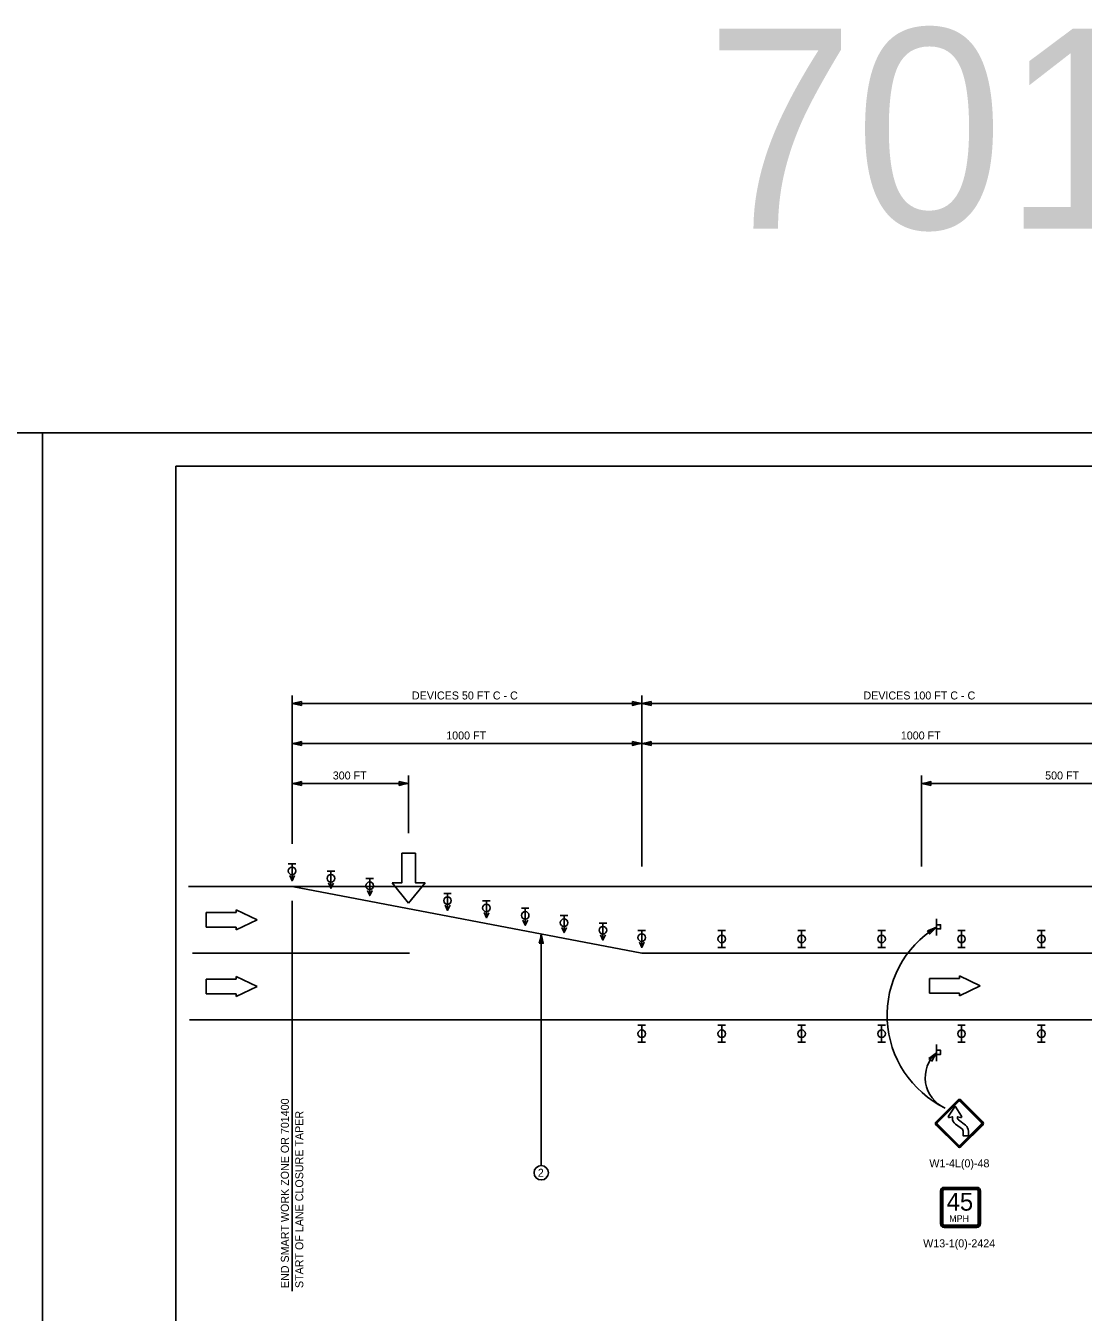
# Model space of a CAD drawing. Extents: x 2264630 to 2268412, y -3124348 to -3122705.
# Drawn here: x 2266699 to 2267492, y -3123678 to -3122713 of the extents above; entities that cross this region are included whole.
import ezdxf

# ---------------------------------------------------------------- set-up
doc = ezdxf.new("R2010")
doc.units = 0
for name, color, linetype in [('Default', 7, 'Continuous'), ('PM_Pr_LaneLine_Marker_80', 7, 'Continuous'), ('RD_Pr_Roadway_Items', 7, 'Continuous'), ('SH_General_Details', 7, 'Continuous'), ('SH_Printer_Plotting_Border', 7, 'Continuous'), ('ST_Pr_Sign', 7, 'Continuous'), ('STG_Edge_Drums', 7, 'Continuous'), ('STG_Notes', 7, 'Continuous'), ('STG_Traffic_Control', 7, 'Continuous')]:
    doc.layers.add(name, color=color, linetype=linetype)

msp = doc.modelspace()

# ---------------------------------------------------------------- linework, layer by layer
at = {"layer": 'Default'}
for p, q in [((2266820.99, -3123358.73), (2268347.41, -3123358.73)), ((2266821.83, -3123458.73), (2268350.56, -3123458.73))]:
    msp.add_line(p, q, dxfattribs=at)
at = {"layer": 'PM_Pr_LaneLine_Marker_80'}
msp.add_line((2266824.15, -3123408.73), (2266986.76, -3123408.73), dxfattribs=at)
at = {"layer": 'RD_Pr_Roadway_Items'}
for p, q in [((2267381.73, -3123395.56), (2267381.73, -3123383.07)), ((2267381.73, -3123489.73), (2267381.73, -3123477.24))]:
    msp.add_line(p, q, dxfattribs=at)
for points in [[(2267381.73, -3123390.66), (2267384.86, -3123390.66), (2267384.86, -3123387.53), (2267381.73, -3123387.53)], [(2267381.73, -3123484.83), (2267384.86, -3123484.83), (2267384.86, -3123481.7), (2267381.73, -3123481.7)]]:
    msp.add_lwpolyline(points, close=True, dxfattribs=at)
at = {"layer": 'SH_General_Details'}
for p, q in [((2266711.62, -3123018.63), (2265011.62, -3123018.63)), ((2266711.62, -3124118.63), (2266711.62, -3123018.63)), ((2266711.62, -3123018.63), (2266711.62, -3124118.63)), ((2268411.62, -3123018.63), (2266711.62, -3123018.63))]:
    msp.add_line(p, q, dxfattribs=at)
msp.add_lwpolyline([(2266811.62, -3123043.63), (2268386.62, -3123043.63), (2268386.62, -3124093.63), (2266811.62, -3124093.63)], close=True, dxfattribs=at)
at = {"layer": 'SH_Printer_Plotting_Border'}
for points in [[(2265011.62, -3124118.63), (2266711.62, -3124118.63), (2266711.62, -3123018.63), (2265011.62, -3123018.63)], [(2266711.62, -3124118.63), (2268411.62, -3124118.63), (2268411.62, -3123018.63), (2266711.62, -3123018.63)]]:
    msp.add_lwpolyline(points, close=True, dxfattribs=at)
at = {"layer": 'ST_Pr_Sign'}
for p, q in [((2267381.4, -3123535.21), (2267397.63, -3123518.98)), ((2267381.4, -3123535.21), (2267397.63, -3123518.98)), ((2267397.96, -3123519.3), (2267381.72, -3123535.53)), ((2267381.72, -3123535.53), (2267397.96, -3123519.3)), ((2267398.46, -3123519.8), (2267382.22, -3123536.03)), ((2267415.54, -3123536.03), (2267399.31, -3123519.8)), ((2267416.04, -3123535.53), (2267399.81, -3123519.3)), ((2267399.81, -3123519.3), (2267416.04, -3123535.53)), ((2267400.13, -3123518.98), (2267416.36, -3123535.21)), ((2267400.13, -3123518.98), (2267416.36, -3123535.21)), ((2267382.22, -3123536.88), (2267398.46, -3123553.12)), ((2267401.12, -3123540.93), (2267395.9, -3123537.01)), ((2267398.22, -3123533.92), (2267403.44, -3123537.84)), ((2267399.31, -3123553.12), (2267415.54, -3123536.88)), ((2267397.63, -3123553.94), (2267381.4, -3123537.71)), ((2267397.63, -3123553.94), (2267381.4, -3123537.71)), ((2267381.72, -3123537.38), (2267397.96, -3123553.62)), ((2267397.96, -3123553.62), (2267381.72, -3123537.38)), ((2267399.81, -3123553.62), (2267416.04, -3123537.38)), ((2267416.04, -3123537.38), (2267399.81, -3123553.62)), ((2267416.36, -3123537.71), (2267400.13, -3123553.94)), ((2267416.36, -3123537.71), (2267400.13, -3123553.94)), ((2267405.64, -3123542.25), (2267405.64, -3123545.84)), ((2267412.06, -3123584.46), (2267387.4, -3123584.46)), ((2267387.4, -3123585.13), (2267412.06, -3123585.13)), ((2267412.06, -3123585.13), (2267387.4, -3123585.13)), ((2267384.73, -3123587.13), (2267384.73, -3123611.79)), ((2267385.4, -3123611.79), (2267385.4, -3123587.13)), ((2267385.4, -3123587.13), (2267385.4, -3123611.79)), ((2267386.4, -3123587.13), (2267386.4, -3123611.79)), ((2267412.06, -3123586.13), (2267387.4, -3123586.13)), ((2267413.06, -3123611.79), (2267413.06, -3123587.13)), ((2267414.06, -3123587.13), (2267414.06, -3123611.79)), ((2267414.06, -3123611.79), (2267414.06, -3123587.13)), ((2267414.73, -3123611.79), (2267414.73, -3123587.13)), ((2267387.4, -3123612.79), (2267412.06, -3123612.79)), ((2267412.06, -3123613.79), (2267387.4, -3123613.79)), ((2267387.4, -3123613.79), (2267412.06, -3123613.79)), ((2267387.4, -3123614.46), (2267412.06, -3123614.46))]:
    msp.add_line(p, q, dxfattribs=at)
for points in [[(2267390.71, -3123530.98), (2267395.63, -3123523.48), (2267400.53, -3123530.99)], [(2267393.69, -3123532.6), (2267393.69, -3123531.5), (2267391.42, -3123532.19)], [(2267399.84, -3123532.18), (2267397.56, -3123531.5), (2267397.56, -3123532.6)], [(2267405.64, -3123545.84), (2267401.78, -3123545.84), (2267401.78, -3123542.25)]]:
    msp.add_lwpolyline(points, dxfattribs=at)
for centre, radius, start, end in [((2267398.88, -3123520.23), 1.77, 45, 135), ((2267398.88, -3123520.23), 1.77, 45, 135), ((2267398.88, -3123520.23), 1.31, 45, 135), ((2267398.88, -3123520.23), 1.31, 45, 135), ((2267398.88, -3123520.23), 0.6, 45, 135), ((2267382.65, -3123536.46), 1.77, 135, 225), ((2267382.65, -3123536.46), 1.77, 135, 225), ((2267382.65, -3123536.46), 1.31, 135, 225), ((2267382.65, -3123536.46), 1.31, 135, 225), ((2267382.65, -3123536.46), 0.6, 135, 225), ((2267391.22, -3123531.51), 0.713, 146.56808, 285.96908), ((2267353.78, -3123506.79), 44.15, 326.56808, 326.7714), ((2267399.21, -3123532.6), 5.52, 180, 233.07739), ((2267399.21, -3123532.6), 1.66, 180.00074, 233.0772), ((2267400.03, -3123531.51), 0.699, 254.03092, 33.35511), ((2267437.49, -3123506.85), 44.15, 213.14303, 213.35511), ((2267415.12, -3123536.46), 0.6, 315, 45), ((2267415.12, -3123536.46), 1.31, 315, 45), ((2267415.12, -3123536.46), 1.31, 315, 45), ((2267415.12, -3123536.46), 1.77, 315, 45), ((2267415.12, -3123536.46), 1.77, 315, 45), ((2267400.12, -3123542.25), 1.66, 360, 53.07739), ((2267400.12, -3123542.25), 5.52, 360, 53.07739), ((2267398.88, -3123552.69), 1.77, 225, 315), ((2267398.88, -3123552.69), 1.77, 225, 315), ((2267398.88, -3123552.69), 1.31, 225, 315), ((2267398.88, -3123552.69), 1.31, 225, 315), ((2267398.88, -3123552.69), 0.6, 225, 315), ((2267387.4, -3123587.13), 2.67, 90, 180), ((2267387.4, -3123587.13), 2, 90, 180), ((2267387.4, -3123587.13), 2, 90, 180), ((2267412.06, -3123587.13), 2.67, 0, 90), ((2267412.06, -3123587.13), 2, 0, 90), ((2267412.06, -3123587.13), 2, 0, 90), ((2267387.4, -3123587.13), 1, 90, 180), ((2267412.06, -3123587.13), 1, 0, 90), ((2267387.4, -3123611.79), 2.67, 180, 270), ((2267387.4, -3123611.79), 2, 180, 270), ((2267387.4, -3123611.79), 2, 180, 270), ((2267387.4, -3123611.79), 1, 180, 270), ((2267412.06, -3123611.79), 2.67, 270, 0), ((2267412.06, -3123611.79), 2, 270, 0), ((2267412.06, -3123611.79), 2, 270, 0), ((2267412.06, -3123611.79), 1, 270, 0)]:
    msp.add_arc(centre, radius, start, end, dxfattribs=at)
at = {"layer": 'STG_Edge_Drums'}
for p, q in [((2266901.58, -3123341.81), (2266895.91, -3123341.81)), ((2266898.74, -3123341.81), (2266898.74, -3123354.56)), ((2266930.7, -3123347.37), (2266925.03, -3123347.37)), ((2266927.87, -3123347.37), (2266927.87, -3123360.12)), ((2266959.83, -3123352.93), (2266954.15, -3123352.93)), ((2266956.99, -3123352.93), (2266956.99, -3123365.67)), ((2267018.07, -3123364.04), (2267012.4, -3123364.04)), ((2267015.24, -3123364.04), (2267015.24, -3123376.78)), ((2267047.2, -3123369.59), (2267041.52, -3123369.59)), ((2267044.36, -3123369.59), (2267044.36, -3123382.34)), ((2267076.32, -3123375.15), (2267070.65, -3123375.15)), ((2267073.48, -3123375.15), (2267073.48, -3123387.89)), ((2267105.44, -3123380.7), (2267099.77, -3123380.7)), ((2267102.61, -3123380.7), (2267102.61, -3123393.45)), ((2267134.57, -3123386.26), (2267128.89, -3123386.26)), ((2267131.73, -3123386.26), (2267131.73, -3123399)), ((2267163.69, -3123391.81), (2267158.02, -3123391.81)), ((2267160.85, -3123391.81), (2267160.85, -3123404.56)), ((2267223.6, -3123391.81), (2267217.93, -3123391.81)), ((2267220.76, -3123404.56), (2267220.76, -3123391.81)), ((2267283.51, -3123391.81), (2267277.84, -3123391.81)), ((2267280.67, -3123404.56), (2267280.67, -3123391.81)), ((2267343.42, -3123391.81), (2267337.75, -3123391.81)), ((2267340.58, -3123404.56), (2267340.58, -3123391.81)), ((2267403.33, -3123391.81), (2267397.66, -3123391.81)), ((2267400.49, -3123404.56), (2267400.49, -3123391.81)), ((2267463.24, -3123391.81), (2267457.57, -3123391.81)), ((2267460.4, -3123404.56), (2267460.4, -3123391.81)), ((2267223.6, -3123404.56), (2267217.93, -3123404.56)), ((2267283.51, -3123404.56), (2267277.84, -3123404.56)), ((2267343.42, -3123404.56), (2267337.75, -3123404.56)), ((2267403.33, -3123404.56), (2267397.66, -3123404.56)), ((2267463.24, -3123404.56), (2267457.57, -3123404.56)), ((2267163.69, -3123462.89), (2267158.02, -3123462.89)), ((2267160.85, -3123462.89), (2267160.85, -3123475.64)), ((2267223.6, -3123462.89), (2267217.93, -3123462.89)), ((2267220.76, -3123462.89), (2267220.76, -3123475.64)), ((2267283.51, -3123462.89), (2267277.84, -3123462.89)), ((2267280.67, -3123462.89), (2267280.67, -3123475.64)), ((2267343.42, -3123462.89), (2267337.75, -3123462.89)), ((2267340.58, -3123462.89), (2267340.58, -3123475.64)), ((2267403.33, -3123462.89), (2267397.66, -3123462.89)), ((2267400.49, -3123462.89), (2267400.49, -3123475.64)), ((2267463.24, -3123462.89), (2267457.57, -3123462.89)), ((2267460.4, -3123462.89), (2267460.4, -3123475.64)), ((2267163.69, -3123475.64), (2267158.02, -3123475.64)), ((2267223.6, -3123475.64), (2267217.93, -3123475.64)), ((2267283.51, -3123475.64), (2267277.84, -3123475.64)), ((2267343.42, -3123475.64), (2267337.75, -3123475.64)), ((2267403.33, -3123475.64), (2267397.66, -3123475.64)), ((2267463.24, -3123475.64), (2267457.57, -3123475.64))]:
    msp.add_line(p, q, dxfattribs=at)
for points in [[(2266897, -3123350.64), (2266898.74, -3123354.56), (2266900.65, -3123350.71)], [(2266926.13, -3123356.19), (2266927.87, -3123360.12), (2266929.77, -3123356.27)], [(2266955.25, -3123361.75), (2266956.99, -3123365.67), (2266958.89, -3123361.82)], [(2267013.49, -3123372.86), (2267015.24, -3123376.78), (2267017.14, -3123372.93)], [(2267042.62, -3123378.41), (2267044.36, -3123382.34), (2267046.26, -3123378.49)], [(2267071.74, -3123383.97), (2267073.48, -3123387.89), (2267075.38, -3123384.04)], [(2267100.86, -3123389.53), (2267102.61, -3123393.45), (2267104.51, -3123389.6)], [(2267129.99, -3123395.08), (2267131.73, -3123399), (2267133.63, -3123395.15)], [(2267159.11, -3123400.64), (2267160.85, -3123404.56), (2267162.75, -3123400.71)]]:
    msp.add_lwpolyline(points, dxfattribs=at)
for centre in [(2266898.74, -3123347.16), (2266927.87, -3123352.72), (2266956.99, -3123358.27), (2267015.24, -3123369.38), (2267044.36, -3123374.94), (2267073.48, -3123380.49), (2267102.61, -3123386.05), (2267131.73, -3123391.61), (2267160.85, -3123397.16), (2267220.76, -3123398.18), (2267280.67, -3123398.19), (2267340.58, -3123398.19), (2267400.49, -3123398.19), (2267460.4, -3123398.19), (2267160.85, -3123469.27), (2267220.76, -3123469.27), (2267280.67, -3123469.27), (2267340.58, -3123469.27), (2267400.49, -3123469.27), (2267460.4, -3123469.27)]:
    msp.add_circle(centre, 2.84, dxfattribs=at)
at = {"layer": 'STG_Notes'}
for p, q in [((2266898.74, -3123326.81), (2266898.74, -3123215.59)), ((2267160.85, -3123343.73), (2267160.85, -3123215.59)), ((2266898.74, -3123221.59), (2267160.85, -3123221.59)), ((2267160.85, -3123221.59), (2267580.22, -3123221.59)), ((2266898.74, -3123251.59), (2267160.85, -3123251.59)), ((2267160.85, -3123251.59), (2267580.22, -3123251.59)), ((2266986.11, -3123318.86), (2266986.11, -3123275.59)), ((2267370.54, -3123343.73), (2267370.54, -3123275.59)), ((2266898.74, -3123662.22), (2266898.74, -3123369.56)), ((2266834.38, -3123389.23), (2266834.38, -3123378.23)), ((2266834.38, -3123378.23), (2266856.85, -3123378.23)), ((2266856.85, -3123376.23), (2266872.53, -3123383.73)), ((2266856.85, -3123378.23), (2266856.85, -3123376.23)), ((2266834.38, -3123389.23), (2266856.85, -3123389.23)), ((2266856.85, -3123391.23), (2266872.53, -3123383.73)), ((2266856.85, -3123391.23), (2266856.85, -3123389.23)), ((2267085.5, -3123568.16), (2267085.5, -3123394.35)), ((2266834.38, -3123439.23), (2266834.38, -3123428.23)), ((2266834.38, -3123428.23), (2266856.85, -3123428.23)), ((2266856.85, -3123426.23), (2266872.53, -3123433.73)), ((2266856.85, -3123428.23), (2266856.85, -3123426.23)), ((2267376.45, -3123438.89), (2267376.45, -3123427.89)), ((2267376.45, -3123427.89), (2267398.92, -3123427.89)), ((2267398.92, -3123425.89), (2267414.6, -3123433.39)), ((2267398.92, -3123427.89), (2267398.92, -3123425.89)), ((2266834.38, -3123439.23), (2266856.85, -3123439.23)), ((2266856.85, -3123441.23), (2266872.53, -3123433.73)), ((2266856.85, -3123441.23), (2266856.85, -3123439.23)), ((2267376.45, -3123438.89), (2267398.92, -3123438.89)), ((2267398.92, -3123440.89), (2267414.6, -3123433.39)), ((2267398.92, -3123440.89), (2267398.92, -3123438.89))]:
    msp.add_line(p, q, dxfattribs=at)
for points in [[(2266905.74, -3123223.05), (2266905.74, -3123221.59), (2266905.74, -3123220.12), (2266902.24, -3123220.98), (2266898.74, -3123221.59), (2266902.48, -3123222.26)], [(2267153.86, -3123220.12), (2267153.85, -3123221.59), (2267153.85, -3123223.05), (2267157.35, -3123222.19), (2267160.85, -3123221.59), (2267157.12, -3123220.91)], [(2267167.85, -3123223.05), (2267167.85, -3123221.59), (2267167.85, -3123220.12), (2267164.35, -3123220.98), (2267160.85, -3123221.59), (2267164.58, -3123222.26)], [(2266905.74, -3123253.05), (2266905.74, -3123251.59), (2266905.74, -3123250.12), (2266902.24, -3123250.98), (2266898.74, -3123251.59), (2266902.48, -3123252.26)], [(2267153.86, -3123250.12), (2267153.85, -3123251.59), (2267153.85, -3123253.05), (2267157.35, -3123252.19), (2267160.85, -3123251.59), (2267157.12, -3123250.91)], [(2267167.85, -3123253.05), (2267167.85, -3123251.59), (2267167.85, -3123250.12), (2267164.35, -3123250.98), (2267160.85, -3123251.59), (2267164.58, -3123252.26)], [(2266905.74, -3123283.05), (2266905.74, -3123281.59), (2266905.74, -3123280.12), (2266902.24, -3123280.98), (2266898.74, -3123281.59), (2266902.48, -3123282.26)], [(2266979.12, -3123280.12), (2266979.11, -3123281.59), (2266979.11, -3123283.05), (2266982.62, -3123282.19), (2266986.11, -3123281.59), (2266982.38, -3123280.91)], [(2267377.53, -3123283.05), (2267377.54, -3123281.59), (2267377.54, -3123280.12), (2267374.04, -3123280.98), (2267370.54, -3123281.59), (2267374.27, -3123282.26)], [(2267375.12, -3123392.03), (2267375.93, -3123393.24), (2267376.75, -3123394.45), (2267379.17, -3123391.78), (2267381.73, -3123389.32), (2267378.26, -3123390.85)], [(2267084.04, -3123401.35), (2267085.5, -3123401.35), (2267086.96, -3123401.35), (2267086.11, -3123397.85), (2267085.5, -3123394.35), (2267084.82, -3123398.09)], [(2267376.07, -3123487.85), (2267377.19, -3123488.81), (2267378.3, -3123489.76), (2267379.92, -3123486.54), (2267381.73, -3123483.48), (2267378.79, -3123485.88)]]:
    msp.add_lwpolyline(points, close=True, dxfattribs=at)
msp.add_circle((2267085.5, -3123573.54), 5.39, dxfattribs=at)
for centre, radius, start, end in [((2267422.18, -3123455.36), 77.45, 121.48761, 244.00981), ((2267398.2, -3123502.15), 24.9, 131.4217, 246.42146)]:
    msp.add_arc(centre, radius, start, end, dxfattribs=at)
at = {"layer": 'STG_Traffic_Control'}
for p, q in [((2266986.11, -3123281.59), (2266898.74, -3123281.59)), ((2267580.22, -3123281.59), (2267370.54, -3123281.59)), ((2266898.74, -3123358.73), (2267160.85, -3123408.73)), ((2266973.64, -3123356.01), (2266986.11, -3123371.23)), ((2266986.11, -3123371.23), (2266998.59, -3123356.01)), ((2267580.22, -3123408.73), (2267160.85, -3123408.73)), ((2267580.22, -3123458.73), (2267160.85, -3123458.73))]:
    msp.add_line(p, q, dxfattribs=at)
for points in [[(2266986.11, -3123333.86), (2266981.05, -3123333.86), (2266981.05, -3123356.01), (2266973.64, -3123356.01)], [(2266998.59, -3123356.01), (2266991.17, -3123356.01), (2266991.17, -3123333.86), (2266986.11, -3123333.86)]]:
    msp.add_lwpolyline(points, dxfattribs=at)

# ---------------------------------------------------------------- texts
at = {"layer": 'Default'}
msp.add_text('701-14', height=150, dxfattribs=at).set_placement((2267208.82, -3122865.56))
at = {"layer": 'ST_Pr_Sign'}
for s, height, p in [('45', 13.333, (2267389.37, -3123601.93)), ('MPH', 5, (2267391.28, -3123610.33))]:
    msp.add_text(s, height=height, dxfattribs=at).set_placement(p)
at = {"layer": 'STG_Notes'}
for s, rotation, p in [('DEVICES 50 FT C - C', 360, (2266988.59, -3123218.59)), ('DEVICES 100 FT C - C', 360, (2267326.99, -3123218.59)), ('1000 FT', 360, (2267014.28, -3123248.59)), ('1000 FT', 360, (2267355.02, -3123248.59)), ('300 FT', 360, (2266929.24, -3123278.59)), ('500 FT', 360, (2267463.19, -3123278.59)), (' END SMART WORK ZONE OR 701400', 90, (2266896.34, -3123662.22)), (' START OF LANE CLOSURE TAPER', 90, (2266907.14, -3123662.22)), ('W1-4L(0)-48', 360, (2267376.4, -3123569.46)), ('2', 360, (2267082.94, -3123576.54)), ('W13-1(0)-2424', 360, (2267371.76, -3123629.46))]:
    msp.add_text(s, height=6, rotation=rotation, dxfattribs=at).set_placement(p)

doc.saveas('drawing.dxf')
